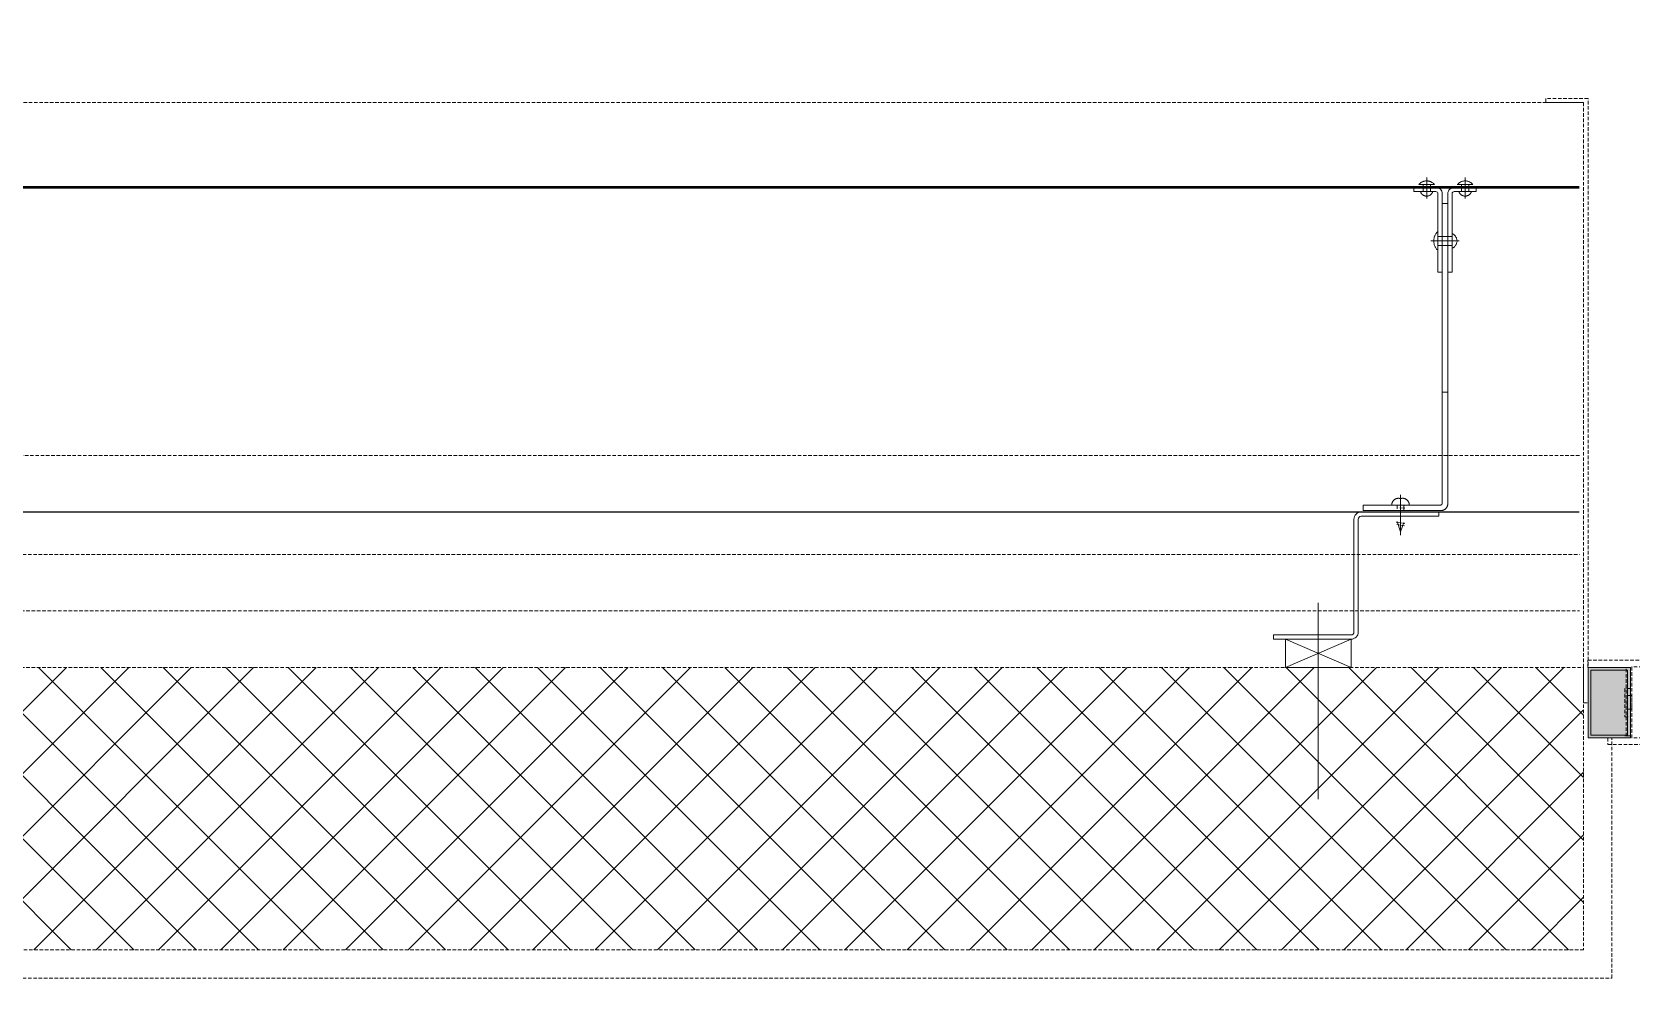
# Model space of a CAD drawing. Extents: x -1457 to 23780, y -2071 to 4205.
# Drawn here: x 2309.9 to 2423.2, y 2803 to 2870 of the extents above; entities that cross this region are included whole.
import ezdxf

# ---------------------------------------------------------------- set-up
doc = ezdxf.new("R2010")
doc.units = 0
doc.header["$MEASUREMENT"] = 0
doc.linetypes.add('HIDDEN', pattern=[0.375, 0.25, -0.125])
doc.layers.get('0').update_dxf_attribs({"color": 9, "lineweight": 9})
doc.layers.add('M-TEFRIS2-015', color=129, linetype='Continuous', lineweight=9)

# ---------------------------------------------------------------- blocks, each defined once
blk = doc.blocks.new('p- alum kaplama profil')
at = {"lineweight": 13}
blk.add_lwpolyline([(7.12, 12.59), (7.12, 26.49)], dxfattribs=at)
at = {"lineweight": 5}
blk.add_lwpolyline([(9.44, 15.16), (4.79, 15.16), (4.79, 17.16), (9.44, 17.16)], close=True, dxfattribs=at)
for points in [[(4.79, 15.16), (9.44, 17.16)], [(9.44, 15.16), (4.79, 17.16)]]:
    blk.add_lwpolyline(points, dxfattribs=at)
at = {"lineweight": 18}
blk.add_lwpolyline([(4.09, 6.16), (-1.41, 6.16), (-1.41, 6.46), (4.09, 6.46, 0.414214), (4.29, 6.66), (4.29, 14.66, -0.414214), (4.79, 15.16), (10.29, 15.16), (10.29, 14.86), (4.79, 14.86, 0.414214), (4.59, 14.66), (4.59, 6.66, -0.414214)], format="xyb", close=True, dxfattribs=at)
blk.add_lwpolyline([(-2.06, 5.56), (-2.06, -2.34), (-2.06, -15.69), (-1.66, -15.69), (-1.66, -2.34), (-1.66, 5.56), (-1.66, 5.56), (-1.66, 5.57), (-1.66, 5.57), (-1.66, 5.58), (-1.66, 5.58), (-1.65, 5.59), (-1.65, 5.59), (-1.65, 5.59), (-1.65, 5.6), (-1.65, 5.6), (-1.64, 5.61), (-1.64, 5.61), (-1.64, 5.62), (-1.64, 5.62), (-1.63, 5.62), (-1.63, 5.63), (-1.63, 5.63), (-1.62, 5.63), (-1.62, 5.64), (-1.61, 5.64), (-1.61, 5.64), (-1.61, 5.64), (-1.6, 5.65), (-1.6, 5.65), (-1.59, 5.65), (-1.59, 5.65), (-1.58, 5.65), (-1.58, 5.65), (-1.57, 5.66), (-1.57, 5.66), (-1.56, 5.66), (-1.56, 5.66), (3.94, 5.66), (3.94, 6.06), (-1.56, 6.06), (-1.58, 6.06), (-1.61, 6.05), (-1.63, 6.05), (-1.66, 6.05), (-1.68, 6.04), (-1.7, 6.03), (-1.73, 6.03), (-1.75, 6.02), (-1.77, 6.01), (-1.79, 6), (-1.82, 5.99), (-1.84, 5.97), (-1.86, 5.96), (-1.88, 5.94), (-1.89, 5.93), (-1.91, 5.91), (-1.93, 5.89), (-1.95, 5.87), (-1.96, 5.85), (-1.97, 5.83), (-1.99, 5.81), (-2, 5.79), (-2.01, 5.77), (-2.02, 5.75), (-2.03, 5.72), (-2.04, 5.7), (-2.04, 5.68), (-2.05, 5.65), (-2.05, 5.63), (-2.06, 5.61), (-2.06, 5.58)], close=True)
blk.add_lwpolyline([(-1.66, -2.34), (-2.06, -2.34)])
for points in [[(-2.36, -10.84), (-2.36, -16.39), (-2.36, -16.39, -0.414214), (-2.51, -16.54), (-2.51, -16.54), (-4.06, -16.54), (-4.06, -16.84), (-2.51, -16.84), (-2.51, -16.84, 0.414214), (-2.06, -16.39), (-2.06, -10.84)], [(-1.36, -10.84), (-1.66, -10.84), (-1.66, -16.39, 0.414214), (-1.21, -16.84), (-1.21, -16.84), (0.34, -16.84), (0.34, -16.54), (-1.21, -16.54), (-1.21, -16.54, -0.414214), (-1.36, -16.39), (-1.36, -16.39)]]:
    blk.add_lwpolyline(points, format="xyb", close=True)
for points in [[(1.61, 6.87, -10), (0.98, 6.96, -10)], [(1.56, 7.05, -10), (1.02, 7.13, -10)], [(1.05, 6.91, -10), (1.29, 7.56, -10)], [(1.29, 4.93, -10), (1.29, 7.8, -10)], [(1.53, 6.82, -10), (1.29, 7.56, -10)], [(0.96, 5.66, -10), (0.97, 5.66, -10), (0.97, 5.66, -10), (0.97, 5.66, -10), (0.98, 5.66, -10), (0.98, 5.66, -10), (0.99, 5.66, -10), (0.99, 5.66, -10), (1, 5.66, -10), (1, 5.67, -10), (1, 5.67, -10), (1.01, 5.67, -10), (1.01, 5.67, -10), (1.01, 5.67, -10), (1.02, 5.68, -10), (1.02, 5.68, -10), (1.02, 5.68, -10), (1.03, 5.69, -10), (1.03, 5.69, -10), (1.03, 5.69, -10), (1.04, 5.7, -10), (1.04, 5.7, -10), (1.04, 5.7, -10), (1.04, 5.71, -10), (1.04, 5.71, -10), (1.05, 5.72, -10), (1.05, 5.72, -10), (1.05, 5.72, -10), (1.05, 5.73, -10), (1.05, 5.73, -10), (1.05, 5.74, -10), (1.05, 5.74, -10), (1.05, 5.75, -10)], [(1.33, 5.85, -10), (0.98, 5.88, -10)], [(1.05, 5.83, -10), (1.05, 6.01, -10)], [(1.05, 5.75, -10), (1.05, 5.83, -10)], [(1.29, 6.16, -10), (1.29, 6.26, -10)], [(1.53, 5.75, -10), (1.53, 5.92, -10)], [(1.53, 5.75, -10), (1.53, 5.74, -10), (1.53, 5.74, -10), (1.53, 5.73, -10), (1.53, 5.73, -10), (1.53, 5.72, -10), (1.54, 5.72, -10), (1.54, 5.72, -10), (1.54, 5.71, -10), (1.54, 5.71, -10), (1.54, 5.7, -10), (1.54, 5.7, -10), (1.55, 5.7, -10), (1.55, 5.69, -10), (1.55, 5.69, -10), (1.55, 5.69, -10), (1.56, 5.68, -10), (1.56, 5.68, -10), (1.56, 5.68, -10), (1.57, 5.67, -10), (1.57, 5.67, -10), (1.58, 5.67, -10), (1.58, 5.67, -10), (1.58, 5.67, -10), (1.59, 5.66, -10), (1.59, 5.66, -10), (1.6, 5.66, -10), (1.6, 5.66, -10), (1.6, 5.66, -10), (1.61, 5.66, -10), (1.61, 5.66, -10), (1.62, 5.66, -10), (1.62, 5.66, -10)], [(0.67, 5.66, -10), (1.91, 5.66, -10)], [(0.67, 5.66, -10), (0.67, 5.64, -10), (0.67, 5.62, -10), (0.67, 5.6, -10), (0.68, 5.58, -10), (0.68, 5.56, -10), (0.69, 5.54, -10), (0.69, 5.52, -10), (0.7, 5.5, -10), (0.7, 5.48, -10), (0.71, 5.46, -10), (0.72, 5.45, -10), (0.73, 5.43, -10), (0.74, 5.41, -10), (0.75, 5.4, -10), (0.76, 5.38, -10), (0.77, 5.36, -10), (0.79, 5.35, -10), (0.8, 5.33, -10), (0.81, 5.32, -10), (0.83, 5.31, -10), (0.84, 5.29, -10), (0.86, 5.28, -10), (0.87, 5.27, -10), (0.89, 5.26, -10), (0.91, 5.25, -10), (0.92, 5.24, -10), (0.94, 5.23, -10), (0.96, 5.22, -10), (0.98, 5.21, -10), (1, 5.21, -10), (1.02, 5.2, -10), (1.03, 5.2, -10)], [(1.03, 5.2, -10), (1.04, 5.2, -10), (1.05, 5.19, -10), (1.05, 5.19, -10), (1.06, 5.19, -10), (1.06, 5.19, -10), (1.07, 5.19, -10), (1.07, 5.19, -10), (1.08, 5.19, -10), (1.08, 5.19, -10), (1.09, 5.19, -10), (1.09, 5.18, -10), (1.1, 5.18, -10), (1.1, 5.18, -10), (1.11, 5.18, -10), (1.11, 5.18, -10), (1.12, 5.18, -10), (1.12, 5.18, -10), (1.13, 5.18, -10), (1.13, 5.18, -10), (1.14, 5.18, -10), (1.15, 5.18, -10), (1.15, 5.18, -10), (1.16, 5.17, -10), (1.16, 5.17, -10), (1.17, 5.17, -10), (1.17, 5.17, -10), (1.18, 5.17, -10), (1.18, 5.17, -10), (1.19, 5.17, -10), (1.19, 5.17, -10), (1.2, 5.17, -10), (1.2, 5.17, -10)], [(1.2, 5.17, -10), (1.2, 5.2, -10)], [(1.38, 5.2, -10), (1.2, 5.2, -10)], [(1.38, 5.17, -10), (1.38, 5.2, -10)], [(1.38, 5.17, -10), (1.38, 5.17, -10), (1.39, 5.17, -10), (1.39, 5.17, -10), (1.4, 5.17, -10), (1.41, 5.17, -10), (1.41, 5.17, -10), (1.42, 5.17, -10), (1.42, 5.17, -10), (1.43, 5.17, -10), (1.43, 5.18, -10), (1.44, 5.18, -10), (1.44, 5.18, -10), (1.45, 5.18, -10), (1.45, 5.18, -10), (1.46, 5.18, -10), (1.46, 5.18, -10), (1.47, 5.18, -10), (1.47, 5.18, -10), (1.48, 5.18, -10), (1.48, 5.18, -10), (1.49, 5.18, -10), (1.5, 5.19, -10), (1.5, 5.19, -10), (1.51, 5.19, -10), (1.51, 5.19, -10), (1.52, 5.19, -10), (1.52, 5.19, -10), (1.53, 5.19, -10), (1.53, 5.19, -10), (1.54, 5.19, -10), (1.54, 5.2, -10), (1.55, 5.2, -10)], [(1.55, 5.2, -10), (1.57, 5.2, -10), (1.59, 5.21, -10), (1.6, 5.21, -10), (1.62, 5.22, -10), (1.64, 5.23, -10), (1.66, 5.24, -10), (1.68, 5.25, -10), (1.69, 5.26, -10), (1.71, 5.27, -10), (1.73, 5.28, -10), (1.74, 5.29, -10), (1.76, 5.31, -10), (1.77, 5.32, -10), (1.78, 5.33, -10), (1.8, 5.35, -10), (1.81, 5.36, -10), (1.82, 5.38, -10), (1.83, 5.4, -10), (1.84, 5.41, -10), (1.85, 5.43, -10), (1.86, 5.45, -10), (1.87, 5.46, -10), (1.88, 5.48, -10), (1.89, 5.5, -10), (1.89, 5.52, -10), (1.9, 5.54, -10), (1.9, 5.56, -10), (1.9, 5.58, -10), (1.91, 5.6, -10), (1.91, 5.62, -10), (1.91, 5.64, -10), (1.91, 5.66, -10)], [(-1.36, -13.04, 0), (-1.36, -12.37, 0)], [(-1.36, -13.72, 0), (-1.32, -13.68, 0), (-1.29, -13.65, 0), (-1.26, -13.61, 0), (-1.23, -13.58, 0), (-1.2, -13.54, 0), (-1.18, -13.5, 0), (-1.16, -13.45, 0), (-1.14, -13.41, 0), (-1.12, -13.37, 0), (-1.1, -13.32, 0), (-1.09, -13.28, 0), (-1.08, -13.23, 0), (-1.07, -13.18, 0), (-1.06, -13.14, 0), (-1.06, -13.09, 0), (-1.06, -13.04, 0), (-1.06, -12.99, 0), (-1.06, -12.95, 0), (-1.07, -12.9, 0), (-1.08, -12.85, 0), (-1.09, -12.81, 0), (-1.1, -12.76, 0), (-1.12, -12.72, 0), (-1.14, -12.67, 0), (-1.16, -12.63, 0), (-1.18, -12.59, 0), (-1.2, -12.55, 0), (-1.23, -12.51, 0), (-1.26, -12.47, 0), (-1.29, -12.43, 0), (-1.32, -12.4, 0), (-1.36, -12.37, 0)], [(-2.86, -13.04, 0), (-0.86, -13.04, 0)], [(-2.36, -12.52, 0), (-2.4, -12.53, 0), (-2.43, -12.56, 0), (-2.47, -12.58, 0), (-2.5, -12.6, 0), (-2.53, -12.63, 0), (-2.56, -12.66, 0), (-2.59, -12.69, 0), (-2.61, -12.73, 0), (-2.63, -12.76, 0), (-2.65, -12.8, 0), (-2.67, -12.84, 0), (-2.68, -12.88, 0), (-2.69, -12.92, 0), (-2.7, -12.96, 0), (-2.71, -13, 0), (-2.71, -13.04, 0), (-2.71, -13.08, 0), (-2.7, -13.13, 0), (-2.69, -13.17, 0), (-2.68, -13.21, 0), (-2.67, -13.25, 0), (-2.65, -13.28, 0), (-2.63, -13.32, 0), (-2.61, -13.36, 0), (-2.59, -13.39, 0), (-2.56, -13.42, 0), (-2.53, -13.45, 0), (-2.5, -13.48, 0), (-2.47, -13.51, 0), (-2.43, -13.53, 0), (-2.4, -13.55, 0), (-2.36, -13.57, 0)], [(-2.36, -13.04, 0), (-2.36, -12.52, 0)], [(-2.36, -13.04, 0), (-2.36, -12.73, 0)], [(-2.36, -12.73, 0), (-2.36, -13.04, 0)], [(-1.36, -12.73, 0), (-2.36, -12.73, 0)], [(-2.36, -13.04, 0), (-2.36, -13.36, 0)], [(-2.36, -13.04, 0), (-2.36, -13.57, 0)], [(-2.36, -13.36, 0), (-2.36, -13.04, 0)], [(-1.36, -13.36, 0), (-2.36, -13.36, 0)], [(-1.36, -13.04, 0), (-1.36, -13.72, 0)], [(-2.85, -16.54, 0), (-2.86, -16.51, 0), (-2.87, -16.47, 0), (-2.89, -16.44, 0), (-2.91, -16.41, 0), (-2.93, -16.38, 0), (-2.96, -16.35, 0), (-2.98, -16.33, 0), (-3.01, -16.31, 0), (-3.04, -16.29, 0), (-3.07, -16.27, 0), (-3.11, -16.25, 0), (-3.14, -16.24, 0), (-3.18, -16.23, 0), (-3.21, -16.22, 0), (-3.25, -16.22, 0), (-3.29, -16.22, 0), (-3.32, -16.22, 0), (-3.36, -16.22, 0), (-3.39, -16.23, 0), (-3.43, -16.24, 0), (-3.46, -16.25, 0), (-3.5, -16.27, 0), (-3.53, -16.29, 0), (-3.56, -16.31, 0), (-3.59, -16.33, 0), (-3.61, -16.35, 0), (-3.64, -16.38, 0), (-3.66, -16.41, 0), (-3.68, -16.44, 0), (-3.7, -16.47, 0), (-3.71, -16.51, 0), (-3.73, -16.54, 0)], [(-3.29, -16.54, 0), (-3.73, -16.54, 0)], [(-3.29, -16.54, 0), (-3.55, -16.54, 0)], [(-3.55, -16.54, 0), (-3.29, -16.54, 0)], [(-3.55, -17.04, 0), (-3.55, -16.54, 0)], [(-3.29, -17.54, 0), (-3.29, -16.04, 0)], [(-3.29, -16.54, 0), (-2.85, -16.54, 0)], [(-3.29, -16.54, 0), (-3.03, -16.54, 0)], [(-3.03, -16.54, 0), (-3.29, -16.54, 0)], [(-3.03, -17.04, 0), (-3.03, -16.54, 0)], [(-1, -16.54, 0), (-0.98, -16.51, 0), (-0.97, -16.47, 0), (-0.95, -16.44, 0), (-0.93, -16.41, 0), (-0.91, -16.38, 0), (-0.88, -16.35, 0), (-0.86, -16.33, 0), (-0.83, -16.31, 0), (-0.8, -16.29, 0), (-0.77, -16.27, 0), (-0.73, -16.25, 0), (-0.7, -16.24, 0), (-0.66, -16.23, 0), (-0.63, -16.22, 0), (-0.59, -16.22, 0), (-0.56, -16.22, 0), (-0.52, -16.22, 0), (-0.48, -16.22, 0), (-0.45, -16.23, 0), (-0.41, -16.24, 0), (-0.38, -16.25, 0), (-0.34, -16.27, 0), (-0.31, -16.29, 0), (-0.28, -16.31, 0), (-0.25, -16.33, 0), (-0.23, -16.35, 0), (-0.2, -16.38, 0), (-0.18, -16.41, 0), (-0.16, -16.44, 0), (-0.14, -16.47, 0), (-0.13, -16.51, 0), (-0.12, -16.54, 0)], [(-0.56, -16.54, 0), (-1, -16.54, 0)], [(-0.56, -16.54, 0), (-0.82, -16.54, 0)], [(-0.82, -16.54, 0), (-0.56, -16.54, 0)], [(-0.82, -17.04, 0), (-0.82, -16.54, 0)], [(-0.56, -17.54, 0), (-0.56, -16.04, 0)], [(-0.56, -16.54, 0), (-0.3, -16.54, 0)], [(-0.56, -16.54, 0), (-0.12, -16.54, 0)], [(-0.3, -16.54, 0), (-0.56, -16.54, 0)], [(-0.3, -17.04, 0), (-0.3, -16.54, 0)], [(-3.84, -17.04, 0), (-3.81, -17.07, 0), (-3.78, -17.1, 0), (-3.75, -17.12, 0), (-3.72, -17.15, 0), (-3.69, -17.17, 0), (-3.66, -17.19, 0), (-3.62, -17.21, 0), (-3.59, -17.23, 0), (-3.55, -17.24, 0), (-3.52, -17.26, 0), (-3.48, -17.27, 0), (-3.44, -17.28, 0), (-3.4, -17.28, 0), (-3.36, -17.29, 0), (-3.32, -17.29, 0), (-3.29, -17.29, 0), (-3.25, -17.29, 0), (-3.21, -17.29, 0), (-3.17, -17.28, 0), (-3.13, -17.28, 0), (-3.09, -17.27, 0), (-3.06, -17.26, 0), (-3.02, -17.24, 0), (-2.98, -17.23, 0), (-2.95, -17.21, 0), (-2.91, -17.19, 0), (-2.88, -17.17, 0), (-2.85, -17.15, 0), (-2.82, -17.12, 0), (-2.79, -17.1, 0), (-2.76, -17.07, 0), (-2.73, -17.04, 0)], [(-3.29, -17.04, 0), (-3.84, -17.04, 0)], [(-3.29, -17.04, 0), (-2.73, -17.04, 0)], [(-0.56, -17.04, 0), (-1.11, -17.04, 0)], [(0, -17.04, 0), (-0.03, -17.07, 0), (-0.06, -17.1, 0), (-0.09, -17.12, 0), (-0.12, -17.15, 0), (-0.15, -17.17, 0), (-0.18, -17.19, 0), (-0.22, -17.21, 0), (-0.25, -17.23, 0), (-0.29, -17.24, 0), (-0.33, -17.26, 0), (-0.36, -17.27, 0), (-0.4, -17.28, 0), (-0.44, -17.28, 0), (-0.48, -17.29, 0), (-0.52, -17.29, 0), (-0.56, -17.29, 0), (-0.59, -17.29, 0), (-0.63, -17.29, 0), (-0.67, -17.28, 0), (-0.71, -17.28, 0), (-0.75, -17.27, 0), (-0.79, -17.26, 0), (-0.82, -17.24, 0), (-0.86, -17.23, 0), (-0.89, -17.21, 0), (-0.93, -17.19, 0), (-0.96, -17.17, 0), (-0.99, -17.15, 0), (-1.02, -17.12, 0), (-1.05, -17.1, 0), (-1.08, -17.07, 0), (-1.11, -17.04, 0)], [(-0.56, -17.04, 0), (0, -17.04, 0)]]:
    blk.add_polyline3d(points)

msp = doc.modelspace()

# ---------------------------------------------------------------- hatches: boundary and pattern name
at = {"layer": 'M-TEFRIS2-015', "linetype": 'HIDDEN', "lineweight": 0}
h = msp.add_hatch(dxfattribs=at)
h.set_pattern_fill('ANSI37', color=256, scale=25, style=0)
h.paths.add_polyline_path([(2202.5, 2865), (2222.5, 2865), (2222.5, 2825), (2419.82, 2825), (2419.82, 2805), (2202.5, 2805)])
h = msp.add_hatch(color=256, dxfattribs=at)
h.dxf.hatch_style = 1
h.paths.add_polyline_path([(2420.13, 2824.98), (2420.13, 2819.98), (2423.13, 2819.98), (2423.13, 2824.98)])

# ---------------------------------------------------------------- linework, layer by layer
for p, q in [((2423.13, 2824.93), (2423.13, 2820.08)), ((2423.13, 2820.14), (2422.73, 2820.14))]:
    msp.add_line(p, q, dxfattribs=at)
for points in [[(2200.5, 2870), (2200.5, 2803), (2421.82, 2803), (2421.82, 2820)], [(2256.8, 2865), (2419.82, 2865), (2419.82, 2825)], [(2419.52, 2840), (2237.5, 2840)], [(2230.5, 2833), (2419.52, 2833)], [(2222.5, 2829), (2419.52, 2829)]]:
    msp.add_lwpolyline(points, dxfattribs=at)
for points in [[(2202.5, 2865), (2222.5, 2865), (2222.5, 2825), (2419.82, 2825), (2419.82, 2805), (2202.5, 2805)], [(2420.13, 2822.5), (2420.13, 2865.3), (2417.13, 2865.3), (2417.13, 2865), (2419.82, 2865), (2419.82, 2822.5)], [(2422.83, 2825), (2420.12, 2825), (2420.12, 2825.5), (2425.12, 2825.5), (2425.12, 2825.03), (2423.23, 2825.03), (2423.23, 2822.03), (2422.83, 2822.03), (2422.83, 2825)], [(2420.13, 2820), (2420.13, 2825), (2423.13, 2825), (2423.13, 2820)], [(2423.13, 2820), (2423.13, 2825), (2420.13, 2825), (2420.13, 2820)], [(2420.33, 2820.2), (2420.33, 2824.8), (2422.93, 2824.8), (2422.93, 2820.2)], [(2422.93, 2820.2), (2422.93, 2824.8), (2420.33, 2824.8), (2420.33, 2820.2)], [(2422.83, 2820), (2421.53, 2820), (2421.53, 2819.53), (2425.12, 2819.53), (2425.12, 2820), (2423.23, 2820), (2423.23, 2823), (2422.83, 2823), (2422.83, 2820.03)], [(2423.13, 2823.5), (2422.73, 2823.5), (2422.73, 2821.5), (2423.13, 2821.5)]]:
    msp.add_lwpolyline(points, close=True, dxfattribs=at)
for points, const_width in [([(2419.52, 2859), (2237.5, 2859)], 0.2), ([(2419.52, 2836), (2233.5, 2836)], 0.1)]:
    msp.add_lwpolyline(points, dxfattribs=dict(at, const_width=const_width))

# ---------------------------------------------------------------- block references
at = {"layer": 'M-TEFRIS2-015', "linetype": 'HIDDEN', "lineweight": 0, "rotation": 180}
msp.add_blockref('p- alum kaplama profil', (2408.14, 2842.16), dxfattribs=at)

doc.saveas('drawing.dxf')
